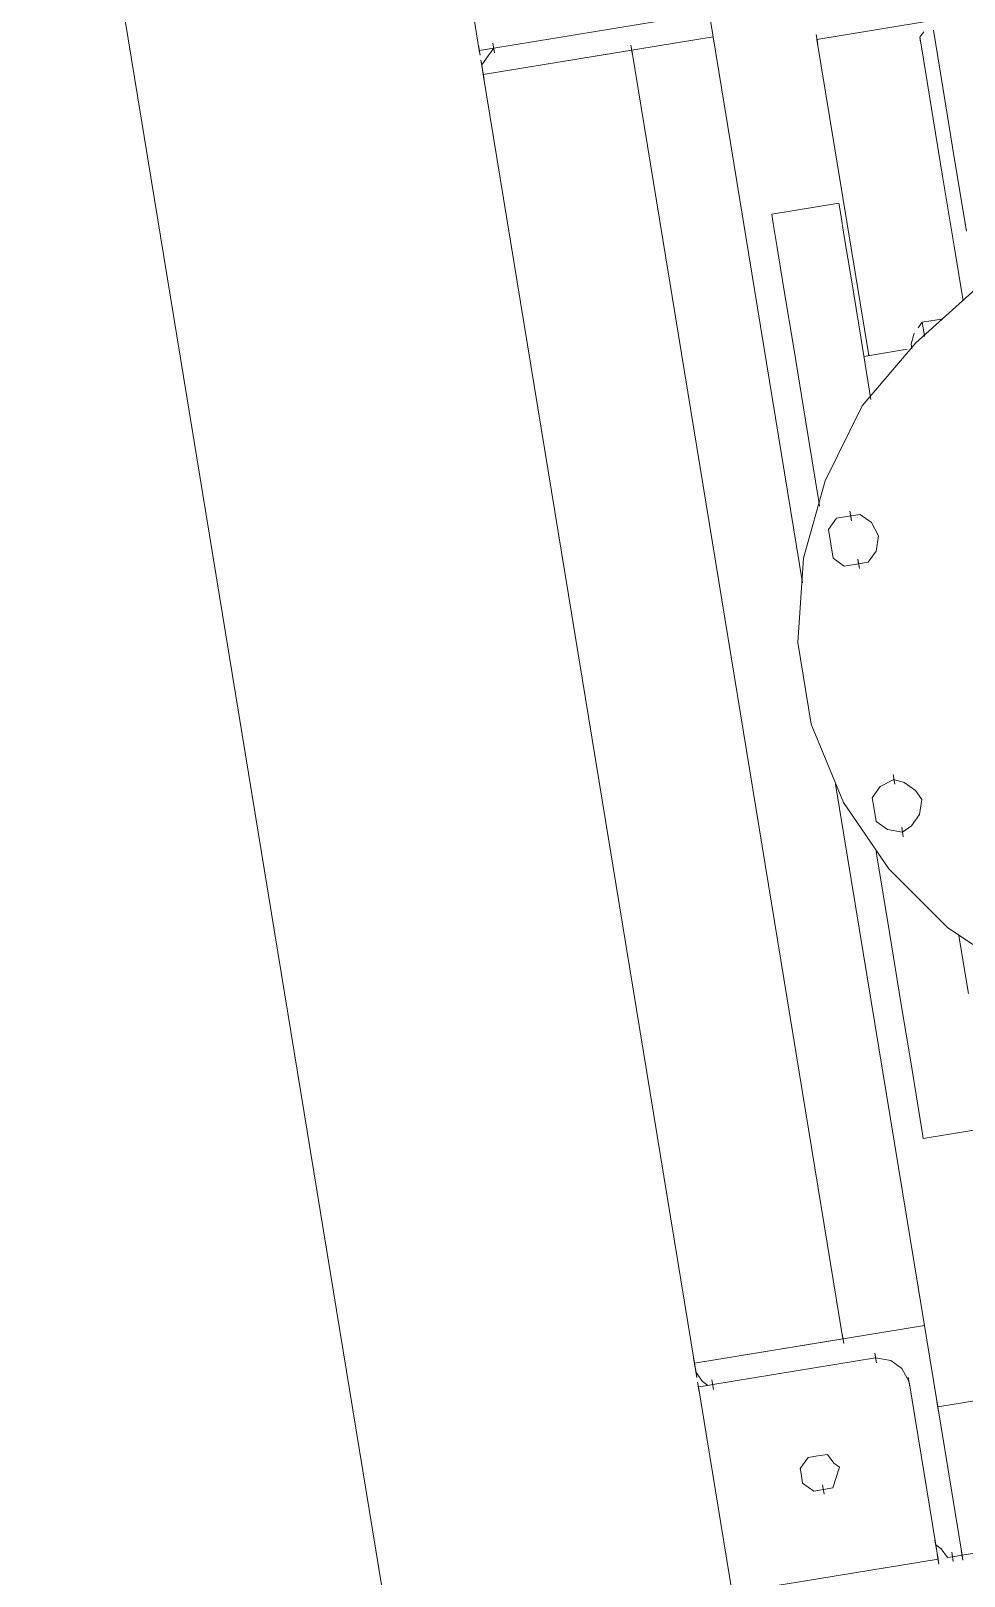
# Model space of a CAD drawing. Header units: metres. Extents: x 2 to 659295185, y -28 to 1124222152.
# Drawn here: x 655609.607 to 655610.01, y 1126540.106 to 1126540.774 of the extents above; entities that cross this region are included whole.
import ezdxf

# ---------------------------------------------------------------- set-up
doc = ezdxf.new("R2010")
doc.units = ezdxf.units.M
doc.header["$MEASUREMENT"] = 0
doc.layers.add('CCSM_C1_CUERPO CK$0$A-EQUIPOS', color=9, linetype='CONTINUOUS')

msp = doc.modelspace()

# ---------------------------------------------------------------- linework, layer by layer
at = {"layer": 'CCSM_C1_CUERPO CK$0$A-EQUIPOS', "lineweight": 5}
for p, q in [((655610.76581, 1126533.95629), (655609.60677, 1126541.02752)), ((655610.76581, 1126533.95629), (655609.60677, 1126541.02752)), ((655609.94655, 1126540.77065), (655610.83899, 1126540.91693)), ((655609.94655, 1126540.77065), (655610.83899, 1126540.91693)), ((655609.78603, 1126540.85491), (655609.80062, 1126540.76587)), ((655609.80062, 1126540.76587), (655609.78603, 1126540.85491)), ((655609.89594, 1126540.80701), (655609.9404, 1126540.53576)), ((655609.89594, 1126540.80701), (655609.9404, 1126540.53576)), ((655609.87723, 1126540.77843), (655609.80683, 1126540.76689)), ((655609.87723, 1126540.77843), (655609.80683, 1126540.76689)), ((655609.80232, 1126540.75552), (655609.90171, 1126540.77181)), ((655609.80232, 1126540.75552), (655609.90171, 1126540.77181)), ((655609.94621, 1126540.77272), (655609.94689, 1126540.76858)), ((655609.99278, 1126540.77398), (655609.99105, 1126540.77157)), ((655609.99105, 1126540.77157), (655609.99173, 1126540.76743)), ((655609.99139, 1126540.7695), (655609.99105, 1126540.77157)), ((655609.99105, 1126540.77157), (655609.99139, 1126540.7695)), ((655609.99105, 1126540.77157), (655609.99173, 1126540.76743)), ((655609.99896, 1126540.76223), (655609.99692, 1126540.77466)), ((655609.80028, 1126540.76794), (655609.80096, 1126540.7638)), ((655609.80062, 1126540.76587), (655609.80683, 1126540.76689)), ((655609.80683, 1126540.76689), (655609.80062, 1126540.76587)), ((655609.80062, 1126540.76587), (655609.80096, 1126540.7638)), ((655609.80232, 1126540.75552), (655609.86651, 1126540.76604)), ((655609.86651, 1126540.76604), (655609.80232, 1126540.75552)), ((655609.80683, 1126540.76689), (655609.8051, 1126540.76448)), ((655609.8051, 1126540.76448), (655609.80683, 1126540.76689)), ((655609.80649, 1126540.76896), (655609.80717, 1126540.76482)), ((655609.86617, 1126540.76811), (655609.86685, 1126540.76397)), ((655609.86651, 1126540.76604), (655609.9578, 1126540.20904)), ((655609.86651, 1126540.76604), (655609.9578, 1126540.20904)), ((655609.96895, 1126540.63399), (655609.94655, 1126540.77065)), ((655609.96895, 1126540.63399), (655609.94655, 1126540.77065)), ((655609.99173, 1126540.76743), (655609.99376, 1126540.755)), ((655609.99173, 1126540.76743), (655609.99376, 1126540.755)), ((655609.80164, 1126540.75966), (655609.8013, 1126540.76173)), ((655609.8013, 1126540.76173), (655609.80198, 1126540.75759)), ((655609.80337, 1126540.76207), (655609.80164, 1126540.75966)), ((655609.80164, 1126540.75966), (655609.80337, 1126540.76207)), ((655609.80164, 1126540.75966), (655609.80232, 1126540.75552)), ((655609.80164, 1126540.75966), (655609.80232, 1126540.75552)), ((655609.8051, 1126540.76448), (655609.80337, 1126540.76207)), ((655609.80337, 1126540.76207), (655609.8051, 1126540.76448)), ((655610.00201, 1126540.7436), (655609.99896, 1126540.76223)), ((655609.80198, 1126540.75759), (655609.80266, 1126540.75345)), ((655609.80198, 1126540.75759), (655609.80266, 1126540.75345)), ((655609.80232, 1126540.75552), (655609.89361, 1126540.19852)), ((655609.89361, 1126540.19852), (655609.80232, 1126540.75552)), ((655609.99376, 1126540.755), (655609.99682, 1126540.73637)), ((655609.99376, 1126540.755), (655609.99682, 1126540.73637)), ((655610.00609, 1126540.71875), (655610.00201, 1126540.7436)), ((655609.99682, 1126540.73637), (655610.00089, 1126540.71152)), ((655609.99682, 1126540.73637), (655610.00089, 1126540.71152)), ((655610.01118, 1126540.68769), (655610.00609, 1126540.71875)), ((655610.00089, 1126540.71152), (655610.00598, 1126540.68046)), ((655610.00089, 1126540.71152), (655610.00598, 1126540.68046)), ((655609.92703, 1126540.69516), (655609.95602, 1126540.69991)), ((655609.9567, 1126540.69577), (655609.95602, 1126540.69991)), ((655609.9567, 1126540.69577), (655609.95602, 1126540.69991)), ((655609.92703, 1126540.69516), (655609.92771, 1126540.69102)), ((655609.92771, 1126540.69102), (655609.92703, 1126540.69516)), ((655609.95839, 1126540.68542), (655609.9567, 1126540.69577)), ((655609.95839, 1126540.68542), (655609.9567, 1126540.69577)), ((655609.92771, 1126540.69102), (655609.9294, 1126540.68067)), ((655609.92771, 1126540.69102), (655609.9294, 1126540.68067)), ((655609.96145, 1126540.66678), (655609.95839, 1126540.68542)), ((655609.96145, 1126540.66678), (655609.95839, 1126540.68542)), ((655609.9294, 1126540.68067), (655609.93246, 1126540.66203)), ((655609.9294, 1126540.68067), (655609.93246, 1126540.66203)), ((655610.00598, 1126540.68046), (655610.00972, 1126540.65768)), ((655610.00598, 1126540.68046), (655610.00972, 1126540.65768)), ((655609.96552, 1126540.64193), (655609.96145, 1126540.66678)), ((655609.96552, 1126540.64193), (655609.96145, 1126540.66678)), ((655609.93246, 1126540.66203), (655609.93653, 1126540.63718)), ((655609.93246, 1126540.66203), (655609.93653, 1126540.63718)), ((655610.01525, 1126540.66284), (655609.98932, 1126540.63946)), ((655610.01525, 1126540.66284), (655609.98932, 1126540.63946)), ((655609.9921, 1126540.64842), (655609.99037, 1126540.64601)), ((655610.00038, 1126540.64977), (655609.9921, 1126540.64842)), ((655609.99278, 1126540.64428), (655609.9921, 1126540.64842)), ((655609.96993, 1126540.61502), (655609.96552, 1126540.64193)), ((655609.96993, 1126540.61502), (655609.96552, 1126540.64193)), ((655609.98932, 1126540.63946), (655609.96613, 1126540.61227)), ((655609.98932, 1126540.63946), (655609.96613, 1126540.61227)), ((655609.98724, 1126540.63912), (655609.98864, 1126540.6436)), ((655609.98864, 1126540.6436), (655609.98724, 1126540.63912)), ((655609.98758, 1126540.63705), (655609.98724, 1126540.63912)), ((655609.98724, 1126540.63912), (655609.98758, 1126540.63705)), ((655609.99312, 1126540.6422), (655609.99278, 1126540.64428)), ((655609.93653, 1126540.63718), (655609.94162, 1126540.60612)), ((655609.93653, 1126540.63718), (655609.94162, 1126540.60612)), ((655609.98551, 1126540.63671), (655609.96688, 1126540.63365)), ((655609.96688, 1126540.63365), (655609.98551, 1126540.63671)), ((655609.96613, 1126540.61227), (655609.95018, 1126540.57988)), ((655609.96613, 1126540.61227), (655609.95018, 1126540.57988)), ((655609.94162, 1126540.60612), (655609.94739, 1126540.57092)), ((655609.94162, 1126540.60612), (655609.94739, 1126540.57092)), ((655609.95018, 1126540.57988), (655609.94077, 1126540.54645)), ((655609.95018, 1126540.57988), (655609.94077, 1126540.54645)), ((655609.94739, 1126540.57092), (655609.94773, 1126540.56885)), ((655609.94739, 1126540.57092), (655609.94773, 1126540.56885)), ((655609.96117, 1126540.56468), (655609.95496, 1126540.56366)), ((655609.95496, 1126540.56366), (655609.96117, 1126540.56468)), ((655609.96083, 1126540.56675), (655609.96151, 1126540.56261)), ((655609.96531, 1126540.56535), (655609.96117, 1126540.56468)), ((655609.96531, 1126540.56535), (655609.96117, 1126540.56468)), ((655609.96117, 1126540.56468), (655609.96151, 1126540.56261)), ((655609.96531, 1126540.56535), (655609.97013, 1126540.56189)), ((655609.97013, 1126540.56189), (655609.96531, 1126540.56535)), ((655609.95496, 1126540.56366), (655609.9515, 1126540.55884)), ((655609.9515, 1126540.55884), (655609.95496, 1126540.56366)), ((655609.9515, 1126540.55884), (655609.95252, 1126540.55263)), ((655609.95252, 1126540.55263), (655609.9515, 1126540.55884)), ((655609.97322, 1126540.55602), (655609.97013, 1126540.56189)), ((655609.97013, 1126540.56189), (655609.97322, 1126540.55602)), ((655609.95252, 1126540.55263), (655609.95354, 1126540.54641)), ((655609.95354, 1126540.54641), (655609.95252, 1126540.55263)), ((655609.97217, 1126540.54947), (655609.97322, 1126540.55602)), ((655609.97322, 1126540.55602), (655609.97217, 1126540.54947)), ((655609.94077, 1126540.54645), (655609.93826, 1126540.50989)), ((655609.94077, 1126540.54645), (655609.93826, 1126540.50989)), ((655609.95354, 1126540.54641), (655609.95836, 1126540.54295)), ((655609.95836, 1126540.54295), (655609.95354, 1126540.54641)), ((655609.96423, 1126540.54604), (655609.96491, 1126540.5419)), ((655609.96423, 1126540.54604), (655609.96457, 1126540.54397)), ((655609.96871, 1126540.54465), (655609.96457, 1126540.54397)), ((655609.96871, 1126540.54465), (655609.96457, 1126540.54397)), ((655609.97217, 1126540.54947), (655609.96871, 1126540.54465)), ((655609.97217, 1126540.54947), (655609.96871, 1126540.54465)), ((655609.96457, 1126540.54397), (655609.95836, 1126540.54295)), ((655609.96457, 1126540.54397), (655609.95836, 1126540.54295)), ((655609.93826, 1126540.50989), (655609.94403, 1126540.47469)), ((655609.94403, 1126540.47469), (655609.93826, 1126540.50989)), ((655609.94403, 1126540.47469), (655609.95808, 1126540.44085)), ((655609.95808, 1126540.44085), (655609.94403, 1126540.47469)), ((655609.97397, 1126540.4477), (655609.97984, 1126540.45079)), ((655609.97397, 1126540.4477), (655609.97984, 1126540.45079)), ((655609.9795, 1126540.45286), (655609.98018, 1126540.44872)), ((655609.97984, 1126540.45079), (655609.98432, 1126540.4494)), ((655609.98432, 1126540.4494), (655609.97984, 1126540.45079)), ((655609.97984, 1126540.45079), (655609.98018, 1126540.44872)), ((655609.95465, 1126540.44879), (655609.99878, 1126540.17961)), ((655609.95465, 1126540.44879), (655609.99878, 1126540.17961)), ((655609.97397, 1126540.4477), (655609.97051, 1126540.44288)), ((655609.97051, 1126540.44288), (655609.97397, 1126540.4477)), ((655609.98432, 1126540.4494), (655609.98914, 1126540.44594)), ((655609.98914, 1126540.44594), (655609.98432, 1126540.4494)), ((655609.99189, 1126540.44213), (655609.98914, 1126540.44594)), ((655609.98914, 1126540.44594), (655609.99189, 1126540.44213)), ((655609.95808, 1126540.44085), (655609.97767, 1126540.41216)), ((655609.97767, 1126540.41216), (655609.95808, 1126540.44085)), ((655609.97051, 1126540.44288), (655609.97118, 1126540.43874)), ((655609.97118, 1126540.43874), (655609.97051, 1126540.44288)), ((655609.97118, 1126540.43874), (655609.9722, 1126540.43253)), ((655609.9722, 1126540.43253), (655609.97118, 1126540.43874)), ((655609.99084, 1126540.43558), (655609.99189, 1126540.44213)), ((655609.99189, 1126540.44213), (655609.99084, 1126540.43558)), ((655609.97702, 1126540.42907), (655609.9722, 1126540.43253)), ((655609.97702, 1126540.42907), (655609.9722, 1126540.43253)), ((655609.98738, 1126540.43076), (655609.98357, 1126540.42801)), ((655609.98738, 1126540.43076), (655609.98357, 1126540.42801)), ((655609.99084, 1126540.43558), (655609.98738, 1126540.43076)), ((655609.99084, 1126540.43558), (655609.98738, 1126540.43076)), ((655609.98357, 1126540.42801), (655609.97702, 1126540.42907)), ((655609.98357, 1126540.42801), (655609.97702, 1126540.42907)), ((655609.98323, 1126540.43008), (655609.98391, 1126540.42594)), ((655609.98323, 1126540.43008), (655609.98357, 1126540.42801)), ((655609.97217, 1126540.41977), (655609.97251, 1126540.41769)), ((655609.97217, 1126540.41977), (655609.97251, 1126540.41769)), ((655609.97251, 1126540.41769), (655609.97794, 1126540.38456)), ((655609.97251, 1126540.41769), (655609.97794, 1126540.38456)), ((655609.97767, 1126540.41216), (655610.00312, 1126540.38657)), ((655610.00312, 1126540.38657), (655609.97767, 1126540.41216)), ((655609.97794, 1126540.38456), (655609.98303, 1126540.3535)), ((655609.97794, 1126540.38456), (655609.98303, 1126540.3535)), ((655610.00312, 1126540.38657), (655610.03412, 1126540.36613)), ((655610.03412, 1126540.36613), (655610.00312, 1126540.38657)), ((655610.0093, 1126540.11542), (655611.66374, 1126540.3866)), ((655611.66374, 1126540.3866), (655610.0093, 1126540.11542)), ((655610.01202, 1126540.35826), (655610.00795, 1126540.3831)), ((655610.01202, 1126540.35826), (655610.00795, 1126540.3831)), ((655609.9871, 1126540.32866), (655609.98303, 1126540.3535)), ((655609.98303, 1126540.3535), (655609.9871, 1126540.32866)), ((655609.99016, 1126540.31002), (655609.9871, 1126540.32866)), ((655609.9871, 1126540.32866), (655609.99016, 1126540.31002)), ((655609.99016, 1126540.31002), (655609.99219, 1126540.2976)), ((655609.99016, 1126540.31002), (655609.99219, 1126540.2976)), ((655609.99219, 1126540.2976), (655609.99253, 1126540.29553)), ((655609.99219, 1126540.2976), (655609.99253, 1126540.29553)), ((655609.99253, 1126540.29553), (655610.02152, 1126540.30028)), ((655609.99301, 1126540.21481), (655609.89361, 1126540.19852)), ((655609.99301, 1126540.21481), (655609.89361, 1126540.19852)), ((655609.95747, 1126540.21111), (655609.95814, 1126540.20697)), ((655609.9578, 1126540.20904), (655609.89361, 1126540.19852)), ((655609.89361, 1126540.19852), (655609.9578, 1126540.20904)), ((655609.89328, 1126540.20059), (655609.89395, 1126540.19644)), ((655609.89328, 1126540.20059), (655609.89395, 1126540.19644)), ((655609.89361, 1126540.19852), (655609.89429, 1126540.19437)), ((655609.89429, 1126540.19437), (655609.89361, 1126540.19852)), ((655609.90152, 1126540.18918), (655609.97193, 1126540.20072)), ((655609.90152, 1126540.18918), (655609.97193, 1126540.20072)), ((655609.97159, 1126540.20279), (655609.97226, 1126540.19865)), ((655609.97848, 1126540.19967), (655609.97193, 1126540.20072)), ((655609.97848, 1126540.19967), (655609.97193, 1126540.20072)), ((655609.97193, 1126540.20072), (655609.97226, 1126540.19865)), ((655609.9833, 1126540.1962), (655609.97848, 1126540.19967)), ((655609.9833, 1126540.1962), (655609.97848, 1126540.19967)), ((655609.89395, 1126540.19644), (655609.89463, 1126540.1923)), ((655609.89704, 1126540.19057), (655609.89429, 1126540.19437)), ((655609.89429, 1126540.19437), (655609.89704, 1126540.19057)), ((655609.89704, 1126540.19057), (655609.89429, 1126540.19437)), ((655609.89429, 1126540.19437), (655609.89704, 1126540.19057)), ((655609.89429, 1126540.19437), (655609.89704, 1126540.19057)), ((655609.89704, 1126540.19057), (655609.89429, 1126540.19437)), ((655609.89429, 1126540.19437), (655609.89463, 1126540.1923)), ((655609.89945, 1126540.18884), (655609.89704, 1126540.19057)), ((655609.89704, 1126540.19057), (655609.89945, 1126540.18884)), ((655609.89945, 1126540.18884), (655609.89704, 1126540.19057)), ((655609.89704, 1126540.19057), (655609.89945, 1126540.18884)), ((655609.89704, 1126540.19057), (655609.89945, 1126540.18884)), ((655609.89945, 1126540.18884), (655609.89704, 1126540.19057)), ((655609.90118, 1126540.19125), (655609.90186, 1126540.18711)), ((655609.98639, 1126540.19033), (655609.9833, 1126540.1962)), ((655609.98639, 1126540.19033), (655609.9833, 1126540.1962)), ((655609.98605, 1126540.1924), (655609.98672, 1126540.18826)), ((655609.98639, 1126540.19033), (655609.99793, 1126540.11993)), ((655609.99793, 1126540.11993), (655609.98639, 1126540.19033)), ((655609.99878, 1126540.17961), (655610.08574, 1126540.19386)), ((655609.99878, 1126540.17961), (655610.08574, 1126540.19386)), ((655609.89531, 1126540.18816), (655609.89497, 1126540.19023)), ((655609.89497, 1126540.19023), (655609.89565, 1126540.18609)), ((655609.89531, 1126540.18816), (655609.89945, 1126540.18884)), ((655609.89531, 1126540.18816), (655609.89945, 1126540.18884)), ((655609.90991, 1126540.09912), (655609.89531, 1126540.18816)), ((655609.90991, 1126540.09912), (655609.89531, 1126540.18816)), ((655609.90152, 1126540.18918), (655609.89945, 1126540.18884)), ((655609.99844, 1126540.18168), (655609.99911, 1126540.17753)), ((655609.99911, 1126540.17753), (655609.99878, 1126540.17961)), ((655609.99878, 1126540.17961), (655609.99911, 1126540.17753)), ((655609.99911, 1126540.17753), (655609.99878, 1126540.17961)), ((655610.0093, 1126540.11542), (655609.99878, 1126540.17961)), ((655609.99878, 1126540.17961), (655610.0093, 1126540.11542)), ((655609.99878, 1126540.17961), (655609.99911, 1126540.17753)), ((655610.0093, 1126540.11542), (655609.99878, 1126540.17961)), ((655609.99878, 1126540.17961), (655610.0093, 1126540.11542)), ((655609.94283, 1126540.15768), (655609.93937, 1126540.15286)), ((655609.93937, 1126540.15286), (655609.94283, 1126540.15768)), ((655609.94697, 1126540.15836), (655609.94283, 1126540.15768)), ((655609.94697, 1126540.15836), (655609.94283, 1126540.15768)), ((655609.95112, 1126540.15904), (655609.94697, 1126540.15836)), ((655609.95112, 1126540.15904), (655609.94697, 1126540.15836)), ((655609.95387, 1126540.15523), (655609.95112, 1126540.15904)), ((655609.95387, 1126540.15523), (655609.95112, 1126540.15904)), ((655609.93937, 1126540.15286), (655609.93971, 1126540.15079)), ((655609.93971, 1126540.15079), (655609.93937, 1126540.15286)), ((655609.94039, 1126540.14665), (655609.93971, 1126540.15079)), ((655609.94039, 1126540.14665), (655609.93971, 1126540.15079)), ((655609.95628, 1126540.1535), (655609.95387, 1126540.15523)), ((655609.95387, 1126540.15523), (655609.95628, 1126540.1535)), ((655609.95488, 1126540.14902), (655609.95628, 1126540.1535)), ((655609.95628, 1126540.1535), (655609.95488, 1126540.14902)), ((655609.94521, 1126540.14318), (655609.94039, 1126540.14665)), ((655609.94521, 1126540.14318), (655609.94039, 1126540.14665)), ((655609.94521, 1126540.14318), (655609.94935, 1126540.14386)), ((655609.94935, 1126540.14386), (655609.94521, 1126540.14318)), ((655609.94901, 1126540.14593), (655609.94969, 1126540.14179)), ((655609.95349, 1126540.14454), (655609.94935, 1126540.14386)), ((655609.94935, 1126540.14386), (655609.95349, 1126540.14454)), ((655609.95488, 1126540.14902), (655609.95349, 1126540.14454)), ((655609.95488, 1126540.14902), (655609.95349, 1126540.14454)), ((655609.99759, 1126540.122), (655609.99826, 1126540.11786)), ((655610.00034, 1126540.1182), (655609.99793, 1126540.11993)), ((655610.00034, 1126540.1182), (655609.99793, 1126540.11993)), ((655609.99793, 1126540.11993), (655609.99894, 1126540.11372)), ((655609.99793, 1126540.11993), (655609.99894, 1126540.11372)), ((655610.00308, 1126540.1144), (655610.00034, 1126540.1182)), ((655610.00308, 1126540.1144), (655610.00034, 1126540.1182)), ((655610.00549, 1126540.11267), (655610.00482, 1126540.11681)), ((655610.00964, 1126540.11335), (655610.00896, 1126540.11749)), ((655610.00964, 1126540.11335), (655610.00896, 1126540.11749)), ((655609.99894, 1126540.11372), (655609.90991, 1126540.09912)), ((655609.99894, 1126540.11372), (655609.90991, 1126540.09912)), ((655609.99928, 1126540.11165), (655609.9986, 1126540.11579)), ((655609.99894, 1126540.11372), (655609.99928, 1126540.11165)), ((655610.00516, 1126540.11474), (655610.00308, 1126540.1144)), ((655610.00516, 1126540.11474), (655610.00308, 1126540.1144)), ((655610.00516, 1126540.11474), (655610.0093, 1126540.11542)), ((655610.0093, 1126540.11542), (655610.00516, 1126540.11474)), ((655610.00516, 1126540.11474), (655610.00549, 1126540.11267)), ((655610.0093, 1126540.11542), (655610.00964, 1126540.11335)), ((655610.0093, 1126540.11542), (655610.00964, 1126540.11335))]:
    msp.add_line(p, q, dxfattribs=at)

doc.saveas('drawing.dxf')
